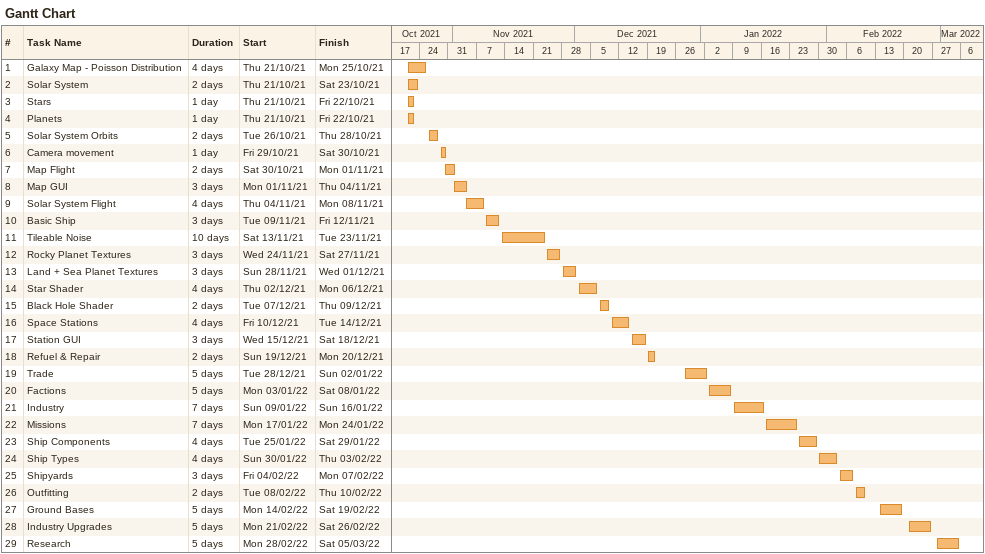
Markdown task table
Gantt Chart

| ID | Task | Duration | Start | Finish |
|---|---|---|---|---|
| 1 | Galaxy Map - Poisson Distribution | 4d | 2021-10-21 | 2021-10-25 |
| 2 | Solar System | 2d | 2021-10-21 | 2021-10-23 |
| 3 | Stars | 1d | 2021-10-21 | 2021-10-22 |
| 4 | Planets | 1d | 2021-10-21 | 2021-10-22 |
| 5 | Solar System Orbits | 2d | 2021-10-26 | 2021-10-28 |
| 6 | Camera movement | 1d | 2021-10-29 | 2021-10-30 |
| 7 | Map Flight | 2d | 2021-10-30 | 2021-11-01 |
| 8 | Map GUI | 3d | 2021-11-01 | 2021-11-04 |
| 9 | Solar System Flight | 4d | 2021-11-04 | 2021-11-08 |
| 10 | Basic Ship | 3d | 2021-11-09 | 2021-11-12 |
| 11 | Tileable Noise | 10d | 2021-11-13 | 2021-11-23 |
| 12 | Rocky Planet Textures | 3d | 2021-11-24 | 2021-11-27 |
| 13 | Land + Sea Planet Textures | 3d | 2021-11-28 | 2021-12-01 |
| 14 | Star Shader | 4d | 2021-12-02 | 2021-12-06 |
| 15 | Black Hole Shader | 2d | 2021-12-07 | 2021-12-09 |
| 16 | Space Stations | 4d | 2021-12-10 | 2021-12-14 |
| 17 | Station GUI | 3d | 2021-12-15 | 2021-12-18 |
| 18 | Refuel & Repair | 2d | 2021-12-19 | 2021-12-20 |
| 19 | Trade | 5d | 2021-12-28 | 2022-01-02 |
| 20 | Factions | 5d | 2022-01-03 | 2022-01-08 |
| 21 | Industry | 7d | 2022-01-09 | 2022-01-16 |
| 22 | Missions | 7d | 2022-01-17 | 2022-01-24 |
| 23 | Ship Components | 4d | 2022-01-25 | 2022-01-29 |
| 24 | Ship Types | 4d | 2022-01-30 | 2022-02-03 |
| 25 | Shipyards | 3d | 2022-02-04 | 2022-02-07 |
| 26 | Outfitting | 2d | 2022-02-08 | 2022-02-10 |
| 27 | Ground Bases | 5d | 2022-02-14 | 2022-02-19 |
| 28 | Industry Upgrades | 5d | 2022-02-21 | 2022-02-26 |
| 29 | Research | 5d | 2022-02-28 | 2022-03-05 |
